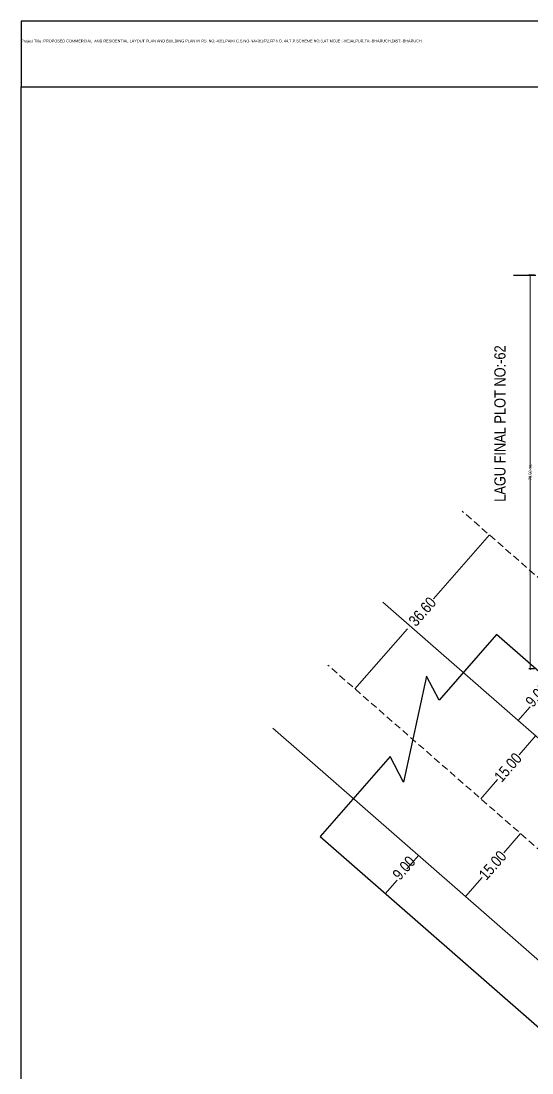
# Model space of a CAD drawing. Header units: metres. Extents: x 239315 to 239588, y 1700506 to 1700792.
# Drawn here: x 239315.4 to 239406.9, y 1700604 to 1700792.4 of the extents above; entities that cross this region are included whole.
import ezdxf

# ---------------------------------------------------------------- set-up
doc = ezdxf.new("R2010")
doc.units = ezdxf.units.M
doc.header["$MEASUREMENT"] = 0
doc.header["$PDMODE"] = 2
doc.header["$PDSIZE"] = -1
doc.linetypes.add('CENTER', pattern=[0])
doc.linetypes.add('HIDDEN', pattern=[0.375, 0.25, -0.125])
for name, color, linetype in [('_DIMENSIOND', 211, 'Continuous'), ('_MainRoad', 20, 'Continuous'), ('_OtherDetail', 193, 'Continuous'), ('_PrintItems', 7, 'Continuous'), ('_SitePlan', 50, 'Continuous'), ('DCR_MROAD', 20, 'Continuous'), ('DCR_SPLAN', 50, 'Continuous'), ('DCR_SPLOT_DIMENSION', 7, 'Continuous')]:
    doc.layers.add(name, color=color, linetype=linetype)
doc.layers.add('DCR_OTHERDETAIL', color=193, linetype='Continuous', plot=False)
doc.styles.add('AutoDCRFont', font='ARIALN.TTF')
doc.styles.add('PreDCRFont', font='ARIALN.TTF')
doc.dimstyles.new('DCR-PLOT-EXT', dxfattribs={"dimtxt": 0.3, "dimasz": 0.2, "dimexe": 0.2, "dimexo": 0.2, "dimgap": 0.09, "dimtad": 0, "dimtxsty": 'AutoDCRFont', "dimcen": 1, "dimdle": 0.1, "dimadec": 0, "dimazin": 2, "dimtfac": 1, "dimtdec": 4, "dimtofl": 0, "dimtmove": 0, "dimatfit": 3, "dimfxl": 1, "dimfxlon": 1, "dimtolj": 1, "dimtzin": 0, "dimlwd": 15, "dimlwe": 15, "dimarcsym": 0})
doc.dimstyles.new('PDCR-PLOT-INT', dxfattribs={"dimtxt": 0.23, "dimasz": 0.25, "dimexe": 0.25, "dimexo": 0.25, "dimgap": 0.25, "dimtad": 0, "dimzin": 0, "dimdsep": 46, "dimtxsty": 'AutoDCRFont', "dimblk": 'OBLIQUE', "dimcen": 0.5, "dimdle": 0.1, "dimadec": 0, "dimazin": 0, "dimtfac": 1, "dimtix": 1, "dimtofl": 0, "dimtmove": 1, "dimatfit": 1, "dimfxl": 1, "dimtolj": 1, "dimtzin": 0, "dimlwd": 15, "dimarcsym": 0})

# ---------------------------------------------------------------- blocks, each defined once
blk = doc.blocks.new('_Oblique')
at = {"color": 0, "linetype": 'ByBlock', "lineweight": -2}
blk.add_line((-0.5, -0.5), (0.5, 0.5), dxfattribs=at)
blk = doc.blocks.new('*D5')
at = {"layer": '_DIMENSIOND', "color": 0, "lineweight": -2, "transparency": 16777216}
for p, q in [((239407.35, 1700746.85), (239406.35, 1700746.85)), ((239407.35, 1700676.35), (239406.35, 1700676.35))]:
    blk.add_line(p, q, dxfattribs=at)
at = {"layer": '_DIMENSIOND', "color": 0, "lineweight": 15, "transparency": 16777216}
for p, q in [((239406.6, 1700746.95), (239406.6, 1700712.39)), ((239406.6, 1700676.25), (239406.6, 1700710.82))]:
    blk.add_line(p, q, dxfattribs=at)
at = {"layer": 'Defpoints', "color": 0, "transparency": 16777216}
for p in [(239406.6, 1700746.85), (239407.6, 1700746.85), (239407.6, 1700676.35)]:
    blk.add_point(p, dxfattribs=at)
at = {"layer": '_DIMENSIOND', "color": 0, "lineweight": 15, "transparency": 16777216, "xscale": 0.25, "yscale": 0.25, "zscale": 0.25}
for p, rotation in [((239406.6, 1700746.85), 90), ((239406.6, 1700676.35), 270)]:
    blk.add_blockref('_Oblique', p, dxfattribs=dict(at, rotation=rotation))
at = {"layer": '_DIMENSIOND', "color": 0, "lineweight": 15, "transparency": 16777216, "insert": (239406.6, 1700711.6), "char_height": 0.23, "attachment_point": 5, "rotation": 90, "style": 'AutoDCRFont'}
blk.add_mtext('\\A1;70.50 mt.', dxfattribs=at)
blk = doc.blocks.new('*D10')
at = {"layer": 'DCR_SPLOT_DIMENSION', "color": 0, "lineweight": -2, "transparency": 16777216}
for p, q in [((239407.35, 1700746.85), (239406.35, 1700746.85)), ((239407.35, 1700676.35), (239406.35, 1700676.35))]:
    blk.add_line(p, q, dxfattribs=at)
at = {"layer": 'DCR_SPLOT_DIMENSION', "color": 0, "lineweight": 15, "transparency": 16777216}
for p, q in [((239406.6, 1700746.95), (239406.6, 1700713.01)), ((239406.6, 1700676.25), (239406.6, 1700710.2))]:
    blk.add_line(p, q, dxfattribs=at)
at = {"layer": 'Defpoints', "color": 0, "transparency": 16777216}
for p in [(239406.6, 1700746.85), (239407.6, 1700746.85), (239407.6, 1700676.35)]:
    blk.add_point(p, dxfattribs=at)
at = {"layer": 'DCR_SPLOT_DIMENSION', "color": 0, "lineweight": 15, "transparency": 16777216, "xscale": 0.25, "yscale": 0.25, "zscale": 0.25}
for p, rotation in [((239406.6, 1700746.85), 90), ((239406.6, 1700676.35), 270)]:
    blk.add_blockref('_Oblique', p, dxfattribs=dict(at, rotation=rotation))
at = {"layer": 'DCR_SPLOT_DIMENSION', "color": 0, "transparency": 16777216, "insert": (239406.6, 1700711.6), "char_height": 0.5, "attachment_point": 5, "rotation": 90, "style": 'AutoDCRFont'}
blk.add_mtext('\\A1;70.50 mt.', dxfattribs=at)

msp = doc.modelspace()

# ---------------------------------------------------------------- linework, layer by layer
at = {"layer": '_MainRoad'}
msp.add_lwpolyline([(239499.904, 1700595.712), (239400.554, 1700682.507), (239390.304, 1700670.774), (239388.044, 1700675.076), (239383.909, 1700656.084), (239381.491, 1700660.687), (239368.974, 1700646.359), (239468.324, 1700559.563), (239480.841, 1700573.892), (239483.259, 1700569.289), (239487.394, 1700588.281), (239489.654, 1700583.979)], close=True, dxfattribs=at)
at = {"layer": '_OtherDetail'}
msp.add_lwpolyline([(239315.411, 1700780.601), (239519.11, 1700780.601), (239519.11, 1700792.353), (239315.411, 1700792.353)], close=True, dxfattribs=at)
at = {"layer": '_PrintItems', "lineweight": 30}
msp.add_line((239403.597, 1700746.827), (239407.597, 1700746.854), dxfattribs=at)
at = {"layer": '_PrintItems', "linetype": 'HIDDEN', "lineweight": 0, "ltscale": 5}
for p, q in [((239533.048, 1700583.487), (239394.431, 1700704.587)), ((239508.968, 1700555.924), (239370.351, 1700677.024))]:
    msp.add_line(p, q, dxfattribs=at)
at = {"layer": '_PrintItems', "lineweight": 15}
for p, q in [((239399.293, 1700700.34), (239389.269, 1700688.866)), ((239375.213, 1700672.777), (239384.606, 1700683.528)), ((239404.413, 1700667.052), (239406.575, 1700669.527)), ((239407.601, 1700664.399), (239404.6, 1700660.963)), ((239397.732, 1700653.103), (239400.734, 1700656.539)), ((239404.861, 1700646.875), (239401.859, 1700643.439)), ((239386.588, 1700642.921), (239384.491, 1700640.522)), ((239380.601, 1700636.068), (239382.763, 1700638.543)), ((239394.992, 1700635.579), (239397.994, 1700639.015))]:
    msp.add_line(p, q, dxfattribs=at)
at = {"layer": '_PrintItems', "linetype": 'CENTER', "lineweight": 0}
for p, q in [((239518.837, 1700567.22), (239380.22, 1700688.32)), ((239499.1, 1700544.628), (239360.482, 1700665.728))]:
    msp.add_line(p, q, dxfattribs=at)
at = {"layer": '_SitePlan'}
msp.add_lwpolyline([(239315.411, 1700780.601), (239588.26, 1700780.601), (239588.26, 1700505.825), (239315.411, 1700505.825)], close=True, dxfattribs=at)
at = {"layer": 'DCR_MROAD', "color": 20}
msp.add_lwpolyline([(239499.904, 1700595.712), (239400.554, 1700682.507), (239390.304, 1700670.774), (239388.044, 1700675.076), (239383.909, 1700656.084), (239381.491, 1700660.687), (239368.974, 1700646.359), (239468.324, 1700559.563), (239480.841, 1700573.892), (239483.259, 1700569.289), (239487.394, 1700588.281), (239489.654, 1700583.979)], close=True, dxfattribs=at)
at = {"layer": 'DCR_OTHERDETAIL', "color": 193}
msp.add_lwpolyline([(239315.411, 1700780.601), (239519.11, 1700780.601), (239519.11, 1700792.353), (239315.411, 1700792.353)], close=True, dxfattribs=at)
at = {"layer": 'DCR_SPLAN', "color": 50}
msp.add_lwpolyline([(239315.411, 1700780.601), (239588.26, 1700780.601), (239588.26, 1700505.825), (239315.411, 1700505.825)], close=True, dxfattribs=at)

# ---------------------------------------------------------------- texts
at = {"layer": '_OtherDetail', "lineweight": 30, "insert": (239315.421, 1700789.037), "char_height": 0.5, "attachment_point": 1, "style": 'PreDCRFont'}
msp.add_mtext('Project Title :PROPOSED COMMERCIAL  AND RESIDENTIAL LAYOUT PLAN AND BUILDING PLAN IN RS. NO.-43/1,PAIKI C.S.NO-NA43/1/P2,FP NO. 44,T.P.SCHEME NO.3,AT MOJE :-VEJALPUR,TA:-BHARUCH,DIST:-BHARUCH ', dxfattribs=at)
at = {"layer": '_PrintItems', "lineweight": 30, "style": 'PreDCRFont'}
for s, rotation, p in [('LAGU FINAL PLOT NO:-62', 90, (239402.179, 1700706.272)), ('36.60', 48.85854, (239386.147, 1700683.798)), ('9.00', 48.85854, (239407.079, 1700669.357)), ('15.00', 48.85854, (239401.477, 1700655.895)), ('9.00', 48.85854, (239383.267, 1700638.374)), ('15.00', 48.85854, (239398.737, 1700638.371))]:
    msp.add_text(s, height=2, rotation=rotation, dxfattribs=at).set_placement(p)
at = {"layer": 'DCR_OTHERDETAIL', "color": 193, "lineweight": 30, "insert": (239315.421, 1700789.037), "char_height": 0.5, "attachment_point": 1, "style": 'PreDCRFont'}
msp.add_mtext('Project Title :PROPOSED COMMERCIAL  AND RESIDENTIAL LAYOUT PLAN AND BUILDING PLAN IN RS. NO.-43/1,PAIKI C.S.NO-NA43/1/P2,FP NO. 44,T.P.SCHEME NO.3,AT MOJE :-VEJALPUR,TA:-BHARUCH,DIST:-BHARUCH ', dxfattribs=at)

# ---------------------------------------------------------------- dimensions: what is measured, and where the dimension line sits
at = {"layer": '_DIMENSIOND', "lineweight": 15}
dim = msp.add_aligned_dim(p1=(239407.597, 1700676.354), p2=(239407.597, 1700746.854), distance=1, text='70.50 mt.', dimstyle='PDCR-PLOT-INT', dxfattribs=at)
dim.commit()
dim.dimension.update_dxf_attribs({"geometry": '*D5', "text_midpoint": (239406.597, 1700711.604)})
at = {"layer": 'DCR_SPLOT_DIMENSION'}
dim = msp.add_aligned_dim(p1=(239407.597, 1700676.354), p2=(239407.597, 1700746.854), distance=1, text='70.50 mt.', dimstyle='DCR-PLOT-EXT', override={"dimtxt": 0.5, "dimasz": 0.25, "dimexe": 0.25, "dimexo": 0.25, "dimgap": 0.25, "dimzin": 0, "dimdsep": 46, "dimblk": 'Oblique', "dimcen": 0.5, "dimazin": 0, "dimtdec": 2, "dimtix": 1, "dimtmove": 1, "dimatfit": 1, "dimfxlon": 0, "dimlwe": -2}, dxfattribs=at)
dim.commit()
dim.dimension.update_dxf_attribs({"geometry": '*D10', "text_midpoint": (239406.597, 1700711.604)})

doc.saveas('drawing.dxf')
